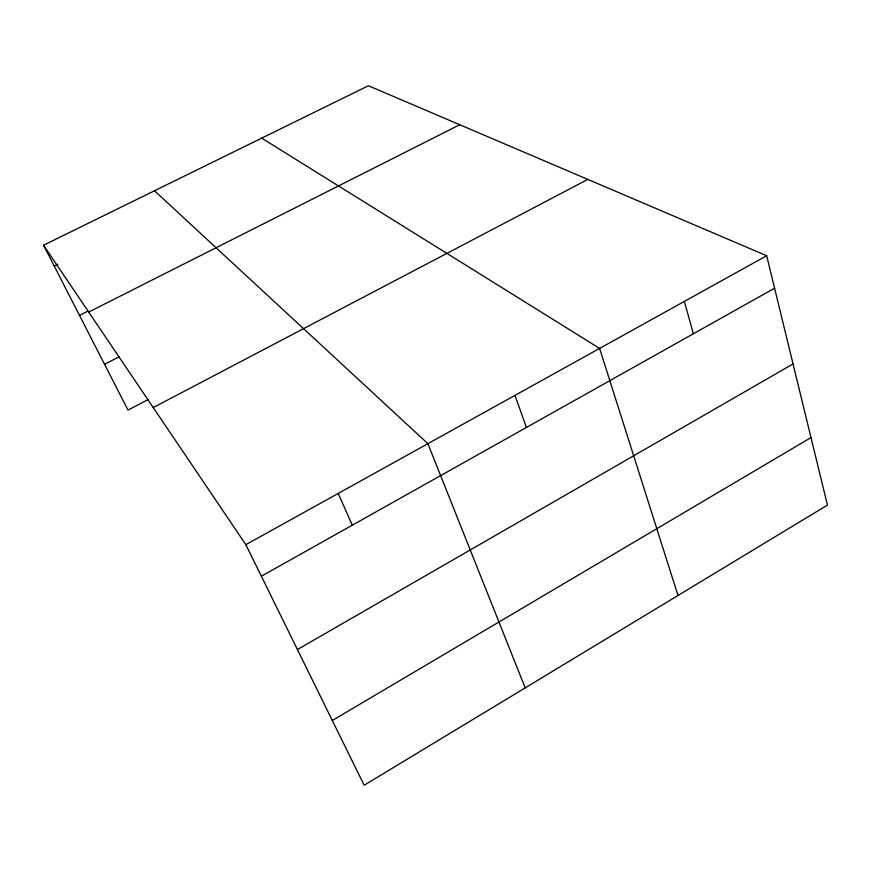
<?xml version="1.0" encoding="UTF-8"?>
<svg xmlns="http://www.w3.org/2000/svg" width="871" height="871" viewBox="0 0 871 871"><rect width="100%" height="100%" fill="white"/><g stroke="black" fill="none" stroke-linecap="round" stroke-linejoin="round"><path stroke-width="1.31" d="M332.308 720.502L810.988 437.58M297.425 649.559L793.046 363.947M261.365 576.21L774.58 288.203M245.851 544.669L766.676 255.747L827.45 505.104L364.154 785.25L245.851 544.669L43.55 245.23L368.411 85.75L766.676 255.747M153.22 407.574L587.816 179.404M148.037 399.615L128.004 410.099L43.55 245.23M104.553 364.318L119 356.881M79.479 315.378L87.917 311.121M88.69 312.058L459.746 124.738M54.22 266.058L57.834 264.272M261.692 138.141L599.618 348.422L677.986 595.481M154.494 190.771L427.89 443.687L525.191 687.872M338.209 493.432L352.298 525.191M514.979 395.369L526.422 427.465M684.345 301.42L693.381 333.778"/></g></svg>
